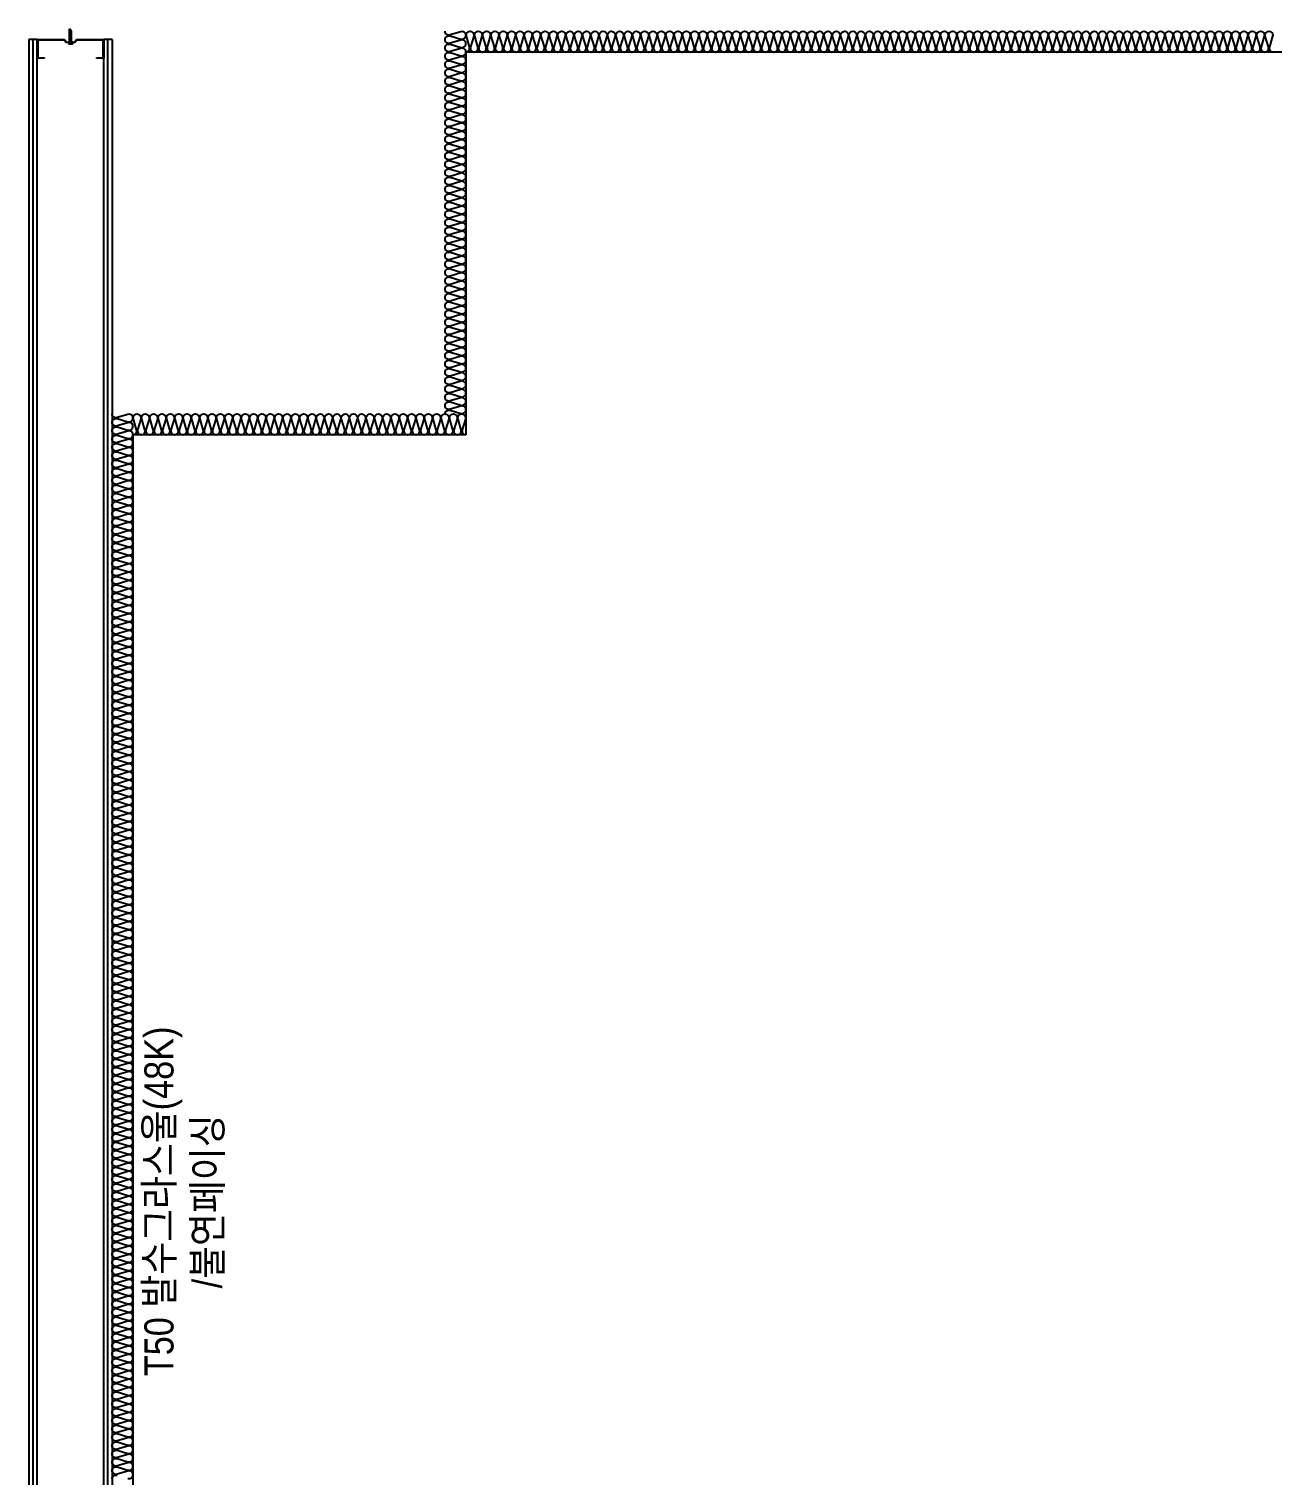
# Model space of a CAD drawing. Header units: millimetres. Extents: x 19868 to 801382, y -4805 to 85279.
# Drawn here: x 332288 to 335276, y 63428 to 66905 of the extents above; entities that cross this region are included whole.
import ezdxf
from ezdxf.enums import TextEntityAlignment as Align

# ---------------------------------------------------------------- set-up
doc = ezdxf.new("R2010")
doc.units = ezdxf.units.MM
doc.header["$LTSCALE"] = 250
for name, color, linetype in [('8입면선', 8, 'Continuous'), ('A-WALL-D', 7, 'Continuous'), ('GAGAM-DT', 7, 'Continuous'), ('ISL', 251, 'Continuous'), ('입면', 7, 'Continuous')]:
    doc.layers.add(name, color=color, linetype=linetype)
doc.layers.add('NOPLOT-단열', color=225, linetype='Continuous', plot=False)
doc.styles.add('Gdim', font='')
doc.styles.get('Gdim').set_extended_font_data('Dotum')

# ---------------------------------------------------------------- blocks, each defined once
blk = doc.blocks.new('*U183')
at = {"layer": '8입면선', "color": 8}
for p, q in [((3316397.6, 472011.4), (3316397.6, 478611.4)), ((3316577.6, 472011.4), (3316577.6, 478611.4))]:
    blk.add_line(p, q, dxfattribs=at)
at = {"layer": 'A-WALL-D'}
for p, q in [((3316387.6, 478611.4), (3316387.6, 472011.4)), ((3316407.6, 478611.4), (3316387.6, 478611.4)), ((3316407.6, 472021.4), (3316407.6, 478611.4)), ((3316567.6, 472021.4), (3316567.6, 478611.4)), ((3316587.6, 478611.4), (3316567.6, 478611.4)), ((3316587.6, 478611.4), (3316587.6, 472011.4))]:
    blk.add_line(p, q, dxfattribs=at)
at = {"layer": 'GAGAM-DT', "color": 8}
for p, q in [((3316485.3, 478605.6), (3316485.3, 478637)), ((3316490.3, 478631.5), (3316485.3, 478637)), ((3316490.3, 478605.6), (3316490.3, 478631.5)), ((3316492.7, 478605.6), (3316482.8, 478605.6)), ((3316482.8, 478605.6), (3316482.8, 478602.1)), ((3316491.2, 478600.6), (3316484.3, 478600.6)), ((3316485.3, 478605.6), (3316485.3, 478600.6)), ((3316490.3, 478605.6), (3316490.3, 478600.6)), ((3316492.7, 478605.6), (3316492.7, 478602.1))]:
    blk.add_line(p, q, dxfattribs=at)
for centre, start, end in [((3316484.3, 478602.1), 180, 270), ((3316491.2, 478602.1), 270, 0)]:
    blk.add_arc(centre, 1.51, start, end, dxfattribs=at)
at = {"layer": '입면', "color": 6}
for p, q in [((3316407.6, 478566.4), (3316407.6, 478611.4)), ((3316407.6, 478611.4), (3316472.9, 478611.4)), ((3316472.4, 478610.2), (3316408.8, 478610.2)), ((3316408.8, 478610.2), (3316408.8, 478567.6)), ((3316477.4, 478604.4), (3316472.4, 478610.2)), ((3316472.9, 478611.4), (3316477.9, 478605.6)), ((3316497.3, 478605.6), (3316502.3, 478611.4)), ((3316502.8, 478610.2), (3316497.8, 478604.4)), ((3316502.3, 478611.4), (3316567.6, 478611.4)), ((3316566.4, 478610.2), (3316502.8, 478610.2)), ((3316566.4, 478567.6), (3316566.4, 478610.2)), ((3316567.6, 478611.4), (3316567.6, 478566.4)), ((3316497.8, 478604.4), (3316477.4, 478604.4)), ((3316477.9, 478605.6), (3316497.3, 478605.6)), ((3316425.4, 478566.4), (3316407.6, 478566.4)), ((3316408.8, 478567.6), (3316425.4, 478567.6)), ((3316425.4, 478567.6), (3316425.4, 478566.4)), ((3316549.8, 478566.4), (3316549.8, 478567.6)), ((3316549.8, 478567.6), (3316566.4, 478567.6)), ((3316567.6, 478566.4), (3316549.8, 478566.4))]:
    blk.add_line(p, q, dxfattribs=at)

msp = doc.modelspace()

# ---------------------------------------------------------------- linework, layer by layer
at = {"layer": 'ISL'}
for points in [[(333288.2, 65978.9, -0.509267), (333300.3, 65987.8), (333326.1, 65980.1, 1.372593), (333326.1, 65997.8), (333300.3, 65990.1, -0.509267), (333288.2, 65998.9, -0.509267), (333300.3, 66007.8), (333326.1, 66000.1, 1.372593), (333326.1, 66017.8), (333300.3, 66010.1, -0.509267), (333288.2, 66018.9, -0.509267), (333300.3, 66027.8), (333326.1, 66020.1, 1.372593), (333326.1, 66037.8), (333300.3, 66030.1, -0.509267), (333288.2, 66038.9, -0.509267), (333300.3, 66047.8), (333326.1, 66040.1, 1.372593), (333326.1, 66057.8), (333300.3, 66050.1, -0.509267), (333288.2, 66058.9, -0.509267), (333300.3, 66067.8), (333326.1, 66060.1, 1.372593), (333326.1, 66077.8), (333300.3, 66070.1, -0.509267), (333288.2, 66078.9, -0.509267), (333300.3, 66087.8), (333326.1, 66080.1, 1.372593), (333326.1, 66097.8), (333300.3, 66090.1, -0.509267), (333288.2, 66098.9, -0.509267), (333300.3, 66107.8), (333326.1, 66100.1, 1.372593), (333326.1, 66117.8), (333300.3, 66110.1, -0.509267), (333288.2, 66118.9, -0.509267), (333300.3, 66127.8), (333326.1, 66120.1, 1.372593), (333326.1, 66137.8), (333300.3, 66130.1, -0.509267), (333288.2, 66138.9, -0.509267), (333300.3, 66147.8), (333326.1, 66140.1, 1.372593), (333326.1, 66157.8), (333300.3, 66150.1, -0.509267), (333288.2, 66158.9, -0.509267), (333300.3, 66167.8), (333326.1, 66160.1, 1.372593), (333326.1, 66177.8), (333300.3, 66170.1, -0.509267), (333288.2, 66178.9, -0.509267), (333300.3, 66187.8), (333326.1, 66180.1, 1.372593), (333326.1, 66197.8), (333300.3, 66190.1, -0.509267), (333288.2, 66198.9, -0.509267), (333300.3, 66207.8), (333326.1, 66200.1, 1.372593), (333326.1, 66217.8), (333300.3, 66210.1, -0.509267), (333288.2, 66218.9, -0.509267), (333300.3, 66227.8), (333326.1, 66220.1, 1.372593), (333326.1, 66237.8), (333300.3, 66230.1, -0.509267), (333288.2, 66238.9, -0.509267), (333300.3, 66247.8), (333326.1, 66240.1, 1.372593), (333326.1, 66257.8), (333300.3, 66250.1, -0.509267), (333288.2, 66258.9, -0.509267), (333300.3, 66267.8), (333326.1, 66260.1, 1.372593), (333326.1, 66277.8), (333300.3, 66270.1, -0.509267), (333288.2, 66278.9, -0.509267), (333300.3, 66287.8), (333326.1, 66280.1, 1.372593), (333326.1, 66297.8), (333300.3, 66290.1, -0.509267), (333288.2, 66298.9, -0.509267), (333300.3, 66307.8), (333326.1, 66300.1, 1.372593), (333326.1, 66317.8), (333300.3, 66310.1, -0.509267), (333288.2, 66318.9, -0.509267), (333300.3, 66327.8), (333326.1, 66320.1, 1.372593), (333326.1, 66337.8), (333300.3, 66330.1, -0.509267), (333288.2, 66338.9, -0.509267), (333300.3, 66347.8), (333326.1, 66340.1, 1.372593), (333326.1, 66357.8), (333300.3, 66350.1, -0.509267), (333288.2, 66358.9, -0.509267), (333300.3, 66367.8), (333326.1, 66360.1, 1.372593), (333326.1, 66377.8), (333300.3, 66370.1, -0.509267), (333288.2, 66378.9, -0.509267), (333300.3, 66387.8), (333326.1, 66380.1, 1.372593), (333326.1, 66397.8), (333300.3, 66390.1, -0.509267), (333288.2, 66398.9, -0.509267), (333300.3, 66407.8), (333326.1, 66400.1, 1.372593), (333326.1, 66417.8), (333300.3, 66410.1, -0.509267), (333288.2, 66418.9, -0.509267), (333300.3, 66427.8), (333326.1, 66420.1, 1.372593), (333326.1, 66437.8), (333300.3, 66430.1, -0.509267), (333288.2, 66438.9, -0.509267), (333300.3, 66447.8), (333326.1, 66440.1, 1.372593), (333326.1, 66457.8), (333300.3, 66450.1, -0.509267), (333288.2, 66458.9, -0.509267), (333300.3, 66467.8), (333326.1, 66460.1, 1.372593), (333326.1, 66477.8), (333300.3, 66470.1, -0.509267), (333288.2, 66478.9, -0.509267), (333300.3, 66487.8), (333326.1, 66480.1, 1.372593), (333326.1, 66497.8), (333300.3, 66490.1, -0.509267), (333288.2, 66498.9, -0.509267), (333300.3, 66507.8), (333326.1, 66500.1, 1.372593), (333326.1, 66517.8), (333300.3, 66510.1, -0.509267), (333288.2, 66518.9, -0.509267), (333300.3, 66527.8), (333326.1, 66520.1, 1.372593), (333326.1, 66537.8), (333300.3, 66530.1, -0.509267), (333288.2, 66538.9, -0.509267), (333300.3, 66547.8), (333326.1, 66540.1, 1.372593), (333326.1, 66557.8), (333300.3, 66550.1, -0.509267), (333288.2, 66558.9, -0.509267), (333300.3, 66567.8), (333326.1, 66560.1, 1.372593), (333326.1, 66577.8), (333300.3, 66570.1, -0.509267), (333288.2, 66578.9, -0.509267), (333300.3, 66587.8), (333326.1, 66580.1, 1.372593), (333326.1, 66597.8), (333300.3, 66590.1, -0.509267), (333288.2, 66598.9, -0.509267), (333300.3, 66607.8), (333326.1, 66600.1, 1.372593), (333326.1, 66617.8), (333300.3, 66610.1, -0.509267), (333288.2, 66618.9, -0.509267), (333300.3, 66627.8), (333326.1, 66620.1, 1.372593), (333326.1, 66637.8), (333300.3, 66630.1, -0.509267), (333288.2, 66638.9, -0.509267), (333300.3, 66647.8), (333326.1, 66640.1, 1.372593), (333326.1, 66657.8), (333300.3, 66650.1, -0.509267), (333288.2, 66658.9, -0.509267), (333300.3, 66667.8), (333326.1, 66660.1, 1.372593), (333326.1, 66677.8), (333300.3, 66670.1, -0.509267), (333288.2, 66678.9, -0.509267), (333300.3, 66687.8), (333326.1, 66680.1, 1.372593), (333326.1, 66697.8), (333300.3, 66690.1, -0.509267), (333288.2, 66698.9, -0.509267), (333300.3, 66707.8), (333326.1, 66700.1, 1.372593), (333326.1, 66717.8), (333300.3, 66710.1, -0.509267), (333288.2, 66718.9, -0.509267), (333300.3, 66727.8), (333326.1, 66720.1, 1.372593), (333326.1, 66737.8), (333300.3, 66730.1, -0.509267), (333288.2, 66738.9, -0.509267), (333300.3, 66747.8), (333326.1, 66740.1, 1.372593), (333326.1, 66757.8), (333300.3, 66750.1, -0.509267), (333288.2, 66758.9, -0.509267), (333300.3, 66767.8), (333326.1, 66760.1, 1.372593), (333326.1, 66777.8), (333300.3, 66770.1, -0.509267), (333288.2, 66778.9, -0.509267), (333300.3, 66787.8), (333326.1, 66780.1, 1.372593), (333326.1, 66797.8), (333300.3, 66790.1, -0.509267), (333288.2, 66798.9, -0.509267), (333300.3, 66807.8), (333326.1, 66800.1, 1.372593), (333326.1, 66817.8), (333300.3, 66810.1, -0.509267), (333288.2, 66818.9, -0.509267), (333300.3, 66827.8), (333326.1, 66820.1, 1.372593), (333326.1, 66837.8), (333300.3, 66830.1, -0.509267), (333288.2, 66838.9, -0.509267), (333300.3, 66847.8), (333326.1, 66840.1, 1.372593), (333326.1, 66857.8), (333300.3, 66850.1, -0.509267), (333288.2, 66858.9, -0.509267), (333300.3, 66867.8), (333326.1, 66860.1, 1.372593), (333326.1, 66877.8), (333300.3, 66870.1, -0.509267), (333288.2, 66878.9, -0.509267), (333300.3, 66887.8), (333326.1, 66880.1, 1.372593), (333326.1, 66897.8), (333300.3, 66890.1, -0.509267), (333288.2, 66898.9)], [(333338.2, 66848.9, 0.509267), (333347, 66861.1), (333339.4, 66886.8, -1.372593), (333357, 66886.8), (333349.4, 66861.1, 0.509267), (333358.2, 66848.9, 0.509267), (333367, 66861.1), (333359.4, 66886.8, -1.372593), (333377, 66886.8), (333369.4, 66861.1, 0.509267), (333378.2, 66848.9, 0.509267), (333387, 66861.1), (333379.4, 66886.8, -1.372593), (333397, 66886.8), (333389.4, 66861.1, 0.509267), (333398.2, 66848.9, 0.509267), (333407, 66861.1), (333399.4, 66886.8, -1.372593), (333417, 66886.8), (333409.4, 66861.1, 0.509267), (333418.2, 66848.9, 0.509267), (333427, 66861.1), (333419.4, 66886.8, -1.372593), (333437, 66886.8), (333429.4, 66861.1, 0.509267), (333438.2, 66848.9, 0.509267), (333447, 66861.1), (333439.4, 66886.8, -1.372593), (333457, 66886.8), (333449.4, 66861.1, 0.509267), (333458.2, 66848.9, 0.509267), (333467, 66861.1), (333459.4, 66886.8, -1.372593), (333477, 66886.8), (333469.4, 66861.1, 0.509267), (333478.2, 66848.9, 0.509267), (333487, 66861.1), (333479.4, 66886.8, -1.372593), (333497, 66886.8), (333489.4, 66861.1, 0.509267), (333498.2, 66848.9, 0.509267), (333507, 66861.1), (333499.4, 66886.8, -1.372593), (333517, 66886.8), (333509.4, 66861.1, 0.509267), (333518.2, 66848.9, 0.509267), (333527, 66861.1), (333519.4, 66886.8, -1.372593), (333537, 66886.8), (333529.4, 66861.1, 0.509267), (333538.2, 66848.9, 0.509267), (333547, 66861.1), (333539.4, 66886.8, -1.372593), (333557, 66886.8), (333549.4, 66861.1, 0.509267), (333558.2, 66848.9, 0.509267), (333567, 66861.1), (333559.4, 66886.8, -1.372593), (333577, 66886.8), (333569.4, 66861.1, 0.509267), (333578.2, 66848.9, 0.509267), (333587, 66861.1), (333579.4, 66886.8, -1.372593), (333597, 66886.8), (333589.4, 66861.1, 0.509267), (333598.2, 66848.9, 0.509267), (333607, 66861.1), (333599.4, 66886.8, -1.372593), (333617, 66886.8), (333609.4, 66861.1, 0.509267), (333618.2, 66848.9, 0.509267), (333627, 66861.1), (333619.4, 66886.8, -1.372593), (333637, 66886.8), (333629.4, 66861.1, 0.509267), (333638.2, 66848.9, 0.509267), (333647, 66861.1), (333639.4, 66886.8, -1.372593), (333657, 66886.8), (333649.4, 66861.1, 0.509267), (333658.2, 66848.9, 0.509267), (333667, 66861.1), (333659.4, 66886.8, -1.372593), (333677, 66886.8), (333669.4, 66861.1, 0.509267), (333678.2, 66848.9, 0.509267), (333687, 66861.1), (333679.4, 66886.8, -1.372593), (333697, 66886.8), (333689.4, 66861.1, 0.509267), (333698.2, 66848.9, 0.509267), (333707, 66861.1), (333699.4, 66886.8, -1.372593), (333717, 66886.8), (333709.4, 66861.1, 0.509267), (333718.2, 66848.9, 0.509267), (333727, 66861.1), (333719.4, 66886.8, -1.372593), (333737, 66886.8), (333729.4, 66861.1, 0.509267), (333738.2, 66848.9, 0.509267), (333747, 66861.1), (333739.4, 66886.8, -1.372593), (333757, 66886.8), (333749.4, 66861.1, 0.509267), (333758.2, 66848.9, 0.509267), (333767, 66861.1), (333759.4, 66886.8, -1.372593), (333777, 66886.8), (333769.4, 66861.1, 0.509267), (333778.2, 66848.9, 0.509267), (333787, 66861.1), (333779.4, 66886.8, -1.372593), (333797, 66886.8), (333789.4, 66861.1, 0.509267), (333798.2, 66848.9, 0.509267), (333807, 66861.1), (333799.4, 66886.8, -1.372593), (333817, 66886.8), (333809.4, 66861.1, 0.509267), (333818.2, 66848.9, 0.509267), (333827, 66861.1), (333819.4, 66886.8, -1.372593), (333837, 66886.8), (333829.4, 66861.1, 0.509267), (333838.2, 66848.9, 0.509267), (333847, 66861.1), (333839.4, 66886.8, -1.372593), (333857, 66886.8), (333849.4, 66861.1, 0.509267), (333858.2, 66848.9, 0.509267), (333867, 66861.1), (333859.4, 66886.8, -1.372593), (333877, 66886.8), (333869.4, 66861.1, 0.509267), (333878.2, 66848.9, 0.509267), (333887, 66861.1), (333879.4, 66886.8, -1.372593), (333897, 66886.8), (333889.4, 66861.1, 0.509267), (333898.2, 66848.9, 0.509267), (333907, 66861.1), (333899.4, 66886.8, -1.372593), (333917, 66886.8), (333909.4, 66861.1, 0.509267), (333918.2, 66848.9, 0.509267), (333927, 66861.1), (333919.4, 66886.8, -1.372593), (333937, 66886.8), (333929.4, 66861.1, 0.509267), (333938.2, 66848.9, 0.509267), (333947, 66861.1), (333939.4, 66886.8, -1.372593), (333957, 66886.8), (333949.4, 66861.1, 0.509267), (333958.2, 66848.9, 0.509267), (333967, 66861.1), (333959.4, 66886.8, -1.372593), (333977, 66886.8), (333969.4, 66861.1, 0.509267), (333978.2, 66848.9, 0.509267), (333987, 66861.1), (333979.4, 66886.8, -1.372593), (333997, 66886.8), (333989.4, 66861.1, 0.509267), (333998.2, 66848.9, 0.509267), (334007, 66861.1), (333999.4, 66886.8, -1.372593), (334017, 66886.8), (334009.4, 66861.1, 0.509267), (334018.2, 66848.9, 0.509267), (334027, 66861.1), (334019.4, 66886.8, -1.372593), (334037, 66886.8), (334029.4, 66861.1, 0.509267), (334038.2, 66848.9, 0.509267), (334047, 66861.1), (334039.4, 66886.8, -1.372593), (334057, 66886.8), (334049.4, 66861.1, 0.509267), (334058.2, 66848.9, 0.509267), (334067, 66861.1), (334059.4, 66886.8, -1.372593), (334077, 66886.8), (334069.4, 66861.1, 0.509267), (334078.2, 66848.9, 0.509267), (334087, 66861.1), (334079.4, 66886.8, -1.372593), (334097, 66886.8), (334089.4, 66861.1, 0.509267), (334098.2, 66848.9, 0.509267), (334107, 66861.1), (334099.4, 66886.8, -1.372593), (334117, 66886.8), (334109.4, 66861.1, 0.509267), (334118.2, 66848.9, 0.509267), (334127, 66861.1), (334119.4, 66886.8, -1.372593), (334137, 66886.8), (334129.4, 66861.1, 0.509267), (334138.2, 66848.9, 0.509267), (334147, 66861.1), (334139.4, 66886.8, -1.372593), (334157, 66886.8), (334149.4, 66861.1, 0.509267), (334158.2, 66848.9, 0.509267), (334167, 66861.1), (334159.4, 66886.8, -1.372593), (334177, 66886.8), (334169.4, 66861.1, 0.509267), (334178.2, 66848.9, 0.509267), (334187, 66861.1), (334179.4, 66886.8, -1.372593), (334197, 66886.8), (334189.4, 66861.1, 0.509267), (334198.2, 66848.9, 0.509267), (334207, 66861.1), (334199.4, 66886.8, -1.372593), (334217, 66886.8), (334209.4, 66861.1, 0.509267), (334218.2, 66848.9, 0.509267), (334227, 66861.1), (334219.4, 66886.8, -1.372593), (334237, 66886.8), (334229.4, 66861.1, 0.509267), (334238.2, 66848.9, 0.509267), (334247, 66861.1), (334239.4, 66886.8, -1.372593), (334257, 66886.8), (334249.4, 66861.1, 0.509267), (334258.2, 66848.9, 0.509267), (334267, 66861.1), (334259.4, 66886.8, -1.372593), (334277, 66886.8), (334269.4, 66861.1, 0.509267), (334278.2, 66848.9, 0.509267), (334287, 66861.1), (334279.4, 66886.8, -1.372593), (334297, 66886.8), (334289.4, 66861.1, 0.509267), (334298.2, 66848.9, 0.509267), (334307, 66861.1), (334299.4, 66886.8, -1.372593), (334317, 66886.8), (334309.4, 66861.1, 0.509267), (334318.2, 66848.9, 0.509267), (334327, 66861.1), (334319.4, 66886.8, -1.372593), (334337, 66886.8), (334329.4, 66861.1, 0.509267), (334338.2, 66848.9, 0.509267), (334347, 66861.1), (334339.4, 66886.8, -1.372593), (334357, 66886.8), (334349.4, 66861.1, 0.509267), (334358.2, 66848.9, 0.509267), (334367, 66861.1), (334359.4, 66886.8, -1.372593), (334377, 66886.8), (334369.4, 66861.1, 0.509267), (334378.2, 66848.9, 0.509267), (334387, 66861.1), (334379.4, 66886.8, -1.372593), (334397, 66886.8), (334389.4, 66861.1, 0.509267), (334398.2, 66848.9, 0.509267), (334407, 66861.1), (334399.4, 66886.8, -1.372593), (334417, 66886.8), (334409.4, 66861.1, 0.509267), (334418.2, 66848.9, 0.509267), (334427, 66861.1), (334419.4, 66886.8, -1.372593), (334437, 66886.8), (334429.4, 66861.1, 0.509267), (334438.2, 66848.9, 0.509267), (334447, 66861.1), (334439.4, 66886.8, -1.372593), (334457, 66886.8), (334449.4, 66861.1, 0.509267), (334458.2, 66848.9, 0.509267), (334467, 66861.1), (334459.4, 66886.8, -1.372593), (334477, 66886.8), (334469.4, 66861.1, 0.509267), (334478.2, 66848.9, 0.509267), (334487, 66861.1), (334479.4, 66886.8, -1.372593), (334497, 66886.8), (334489.4, 66861.1, 0.509267), (334498.2, 66848.9, 0.509267), (334507, 66861.1), (334499.4, 66886.8, -1.372593), (334517, 66886.8), (334509.4, 66861.1, 0.509267), (334518.2, 66848.9, 0.509267), (334527, 66861.1), (334519.4, 66886.8, -1.372593), (334537, 66886.8), (334529.4, 66861.1, 0.509267), (334538.2, 66848.9, 0.509267), (334547, 66861.1), (334539.4, 66886.8, -1.372593), (334557, 66886.8), (334549.4, 66861.1, 0.509267), (334558.2, 66848.9, 0.509267), (334567, 66861.1), (334559.4, 66886.8, -1.372593), (334577, 66886.8), (334569.4, 66861.1, 0.509267), (334578.2, 66848.9, 0.509267), (334587, 66861.1), (334579.4, 66886.8, -1.372593), (334597, 66886.8), (334589.4, 66861.1, 0.509267), (334598.2, 66848.9, 0.509267), (334607, 66861.1), (334599.4, 66886.8, -1.372593), (334617, 66886.8), (334609.4, 66861.1, 0.509267), (334618.2, 66848.9, 0.509267), (334627, 66861.1), (334619.4, 66886.8, -1.372593), (334637, 66886.8), (334629.4, 66861.1, 0.509267), (334638.2, 66848.9, 0.509267), (334647, 66861.1), (334639.4, 66886.8, -1.372593), (334657, 66886.8), (334649.4, 66861.1, 0.509267), (334658.2, 66848.9, 0.509267), (334667, 66861.1), (334659.4, 66886.8, -1.372593), (334677, 66886.8), (334669.4, 66861.1, 0.509267), (334678.2, 66848.9, 0.509267), (334687, 66861.1), (334679.4, 66886.8, -1.372593), (334697, 66886.8), (334689.4, 66861.1, 0.509267), (334698.2, 66848.9, 0.509267), (334707, 66861.1), (334699.4, 66886.8, -1.372593), (334717, 66886.8), (334709.4, 66861.1, 0.509267), (334718.2, 66848.9, 0.509267), (334727, 66861.1), (334719.4, 66886.8, -1.372593), (334737, 66886.8), (334729.4, 66861.1, 0.509267), (334738.2, 66848.9, 0.509267), (334747, 66861.1), (334739.4, 66886.8, -1.372593), (334757, 66886.8), (334749.4, 66861.1, 0.509267), (334758.2, 66848.9, 0.509267), (334767, 66861.1), (334759.4, 66886.8, -1.372593), (334777, 66886.8), (334769.4, 66861.1, 0.509267), (334778.2, 66848.9, 0.509267), (334787, 66861.1), (334779.4, 66886.8, -1.372593), (334797, 66886.8), (334789.4, 66861.1, 0.509267), (334798.2, 66848.9, 0.509267), (334807, 66861.1), (334799.4, 66886.8, -1.372593), (334817, 66886.8), (334809.4, 66861.1, 0.509267), (334818.2, 66848.9, 0.509267), (334827, 66861.1), (334819.4, 66886.8, -1.372593), (334837, 66886.8), (334829.4, 66861.1, 0.509267), (334838.2, 66848.9, 0.509267), (334847, 66861.1), (334839.4, 66886.8, -1.372593), (334857, 66886.8), (334849.4, 66861.1, 0.509267), (334858.2, 66848.9, 0.509267), (334867, 66861.1), (334859.4, 66886.8, -1.372593), (334877, 66886.8), (334869.4, 66861.1, 0.509267), (334878.2, 66848.9, 0.509267), (334887, 66861.1), (334879.4, 66886.8, -1.372593), (334897, 66886.8), (334889.4, 66861.1, 0.509267), (334898.2, 66848.9, 0.509267), (334907, 66861.1), (334899.4, 66886.8, -1.372593), (334917, 66886.8), (334909.4, 66861.1, 0.509267), (334918.2, 66848.9, 0.509267), (334927, 66861.1), (334919.4, 66886.8, -1.372593), (334937, 66886.8), (334929.4, 66861.1, 0.509267), (334938.2, 66848.9, 0.509267), (334947, 66861.1), (334939.4, 66886.8, -1.372593), (334957, 66886.8), (334949.4, 66861.1, 0.509267), (334958.2, 66848.9, 0.509267), (334967, 66861.1), (334959.4, 66886.8, -1.372593), (334977, 66886.8), (334969.4, 66861.1, 0.509267), (334978.2, 66848.9, 0.509267), (334987, 66861.1), (334979.4, 66886.8, -1.372593), (334997, 66886.8), (334989.4, 66861.1, 0.509267), (334998.2, 66848.9, 0.509267), (335007, 66861.1), (334999.4, 66886.8, -1.372593), (335017, 66886.8), (335009.4, 66861.1, 0.509267), (335018.2, 66848.9, 0.509267), (335027, 66861.1), (335019.4, 66886.8, -1.372593), (335037, 66886.8), (335029.4, 66861.1, 0.509267), (335038.2, 66848.9, 0.509267), (335047, 66861.1), (335039.4, 66886.8, -1.372593), (335057, 66886.8), (335049.4, 66861.1, 0.509267), (335058.2, 66848.9, 0.509267), (335067, 66861.1), (335059.4, 66886.8, -1.372593), (335077, 66886.8), (335069.4, 66861.1, 0.509267), (335078.2, 66848.9, 0.509267), (335087, 66861.1), (335079.4, 66886.8, -1.372593), (335097, 66886.8), (335089.4, 66861.1, 0.509267), (335098.2, 66848.9, 0.509267), (335107, 66861.1), (335099.4, 66886.8, -1.372593), (335117, 66886.8), (335109.4, 66861.1, 0.509267), (335118.2, 66848.9, 0.509267), (335127, 66861.1), (335119.4, 66886.8, -1.372593), (335137, 66886.8), (335129.4, 66861.1, 0.509267), (335138.2, 66848.9, 0.509267), (335147, 66861.1), (335139.4, 66886.8, -1.372593), (335157, 66886.8), (335149.4, 66861.1, 0.509267), (335158.2, 66848.9, 0.509267), (335167, 66861.1), (335159.4, 66886.8, -1.372593), (335177, 66886.8), (335169.4, 66861.1, 0.509267), (335178.2, 66848.9, 0.509267), (335187, 66861.1), (335179.4, 66886.8, -1.372593), (335197, 66886.8), (335189.4, 66861.1, 0.509267), (335198.2, 66848.9, 0.509267), (335207, 66861.1), (335199.4, 66886.8, -1.372593), (335217, 66886.8), (335209.4, 66861.1, 0.509267), (335218.2, 66848.9, 0.509267), (335227, 66861.1), (335219.4, 66886.8, -1.372593), (335237, 66886.8), (335229.4, 66861.1, 0.509267), (335238.2, 66848.9, 0.509267), (335247, 66861.1), (335239.4, 66886.8, -1.372593), (335257, 66886.8), (335249.4, 66861.1, 0.509267), (335258.2, 66848.9, 0.509267), (335267, 66861.1), (335259.4, 66886.8, -1.372593), (335277, 66886.8), (335269.4, 66861.1, 0.509267), (335278.2, 66848.9, 0.509267)], [(332526.1, 63420.1, 1.372593), (332526.1, 63437.8), (332500.3, 63430.1, -0.509267), (332488.2, 63438.9, -0.509267), (332500.3, 63447.8), (332526.1, 63440.1, 1.372593), (332526.1, 63457.8), (332500.3, 63450.1, -0.509267), (332488.2, 63458.9, -0.509267), (332500.3, 63467.8), (332526.1, 63460.1, 1.372593), (332526.1, 63477.8), (332500.3, 63470.1, -0.509267), (332488.2, 63478.9, -0.509267), (332500.3, 63487.8), (332526.1, 63480.1, 1.372593), (332526.1, 63497.8), (332500.3, 63490.1, -0.509267), (332488.2, 63498.9, -0.509267), (332500.3, 63507.8), (332526.1, 63500.1, 1.372593), (332526.1, 63517.8), (332500.3, 63510.1, -0.509267), (332488.2, 63518.9, -0.509267), (332500.3, 63527.8), (332526.1, 63520.1, 1.372593), (332526.1, 63537.8), (332500.3, 63530.1, -0.509267), (332488.2, 63538.9, -0.509267), (332500.3, 63547.8), (332526.1, 63540.1, 1.372593), (332526.1, 63557.8), (332500.3, 63550.1, -0.509267), (332488.2, 63558.9, -0.509267), (332500.3, 63567.8), (332526.1, 63560.1, 1.372593), (332526.1, 63577.8), (332500.3, 63570.1, -0.509267), (332488.2, 63578.9, -0.509267), (332500.3, 63587.8), (332526.1, 63580.1, 1.372593), (332526.1, 63597.8), (332500.3, 63590.1, -0.509267), (332488.2, 63598.9, -0.509267), (332500.3, 63607.8), (332526.1, 63600.1, 1.372593), (332526.1, 63617.8), (332500.3, 63610.1, -0.509267), (332488.2, 63618.9, -0.509267), (332500.3, 63627.8), (332526.1, 63620.1, 1.372593), (332526.1, 63637.8), (332500.3, 63630.1, -0.509267), (332488.2, 63638.9, -0.509267), (332500.3, 63647.8), (332526.1, 63640.1, 1.372593), (332526.1, 63657.8), (332500.3, 63650.1, -0.509267), (332488.2, 63658.9, -0.509267), (332500.3, 63667.8), (332526.1, 63660.1, 1.372593), (332526.1, 63677.8), (332500.3, 63670.1, -0.509267), (332488.2, 63678.9, -0.509267), (332500.3, 63687.8), (332526.1, 63680.1, 1.372593), (332526.1, 63697.8), (332500.3, 63690.1, -0.509267), (332488.2, 63698.9, -0.509267), (332500.3, 63707.8), (332526.1, 63700.1, 1.372593), (332526.1, 63717.8), (332500.3, 63710.1, -0.509267), (332488.2, 63718.9, -0.509267), (332500.3, 63727.8), (332526.1, 63720.1, 1.372593), (332526.1, 63737.8), (332500.3, 63730.1, -0.509267), (332488.2, 63738.9, -0.509267), (332500.3, 63747.8), (332526.1, 63740.1, 1.372593), (332526.1, 63757.8), (332500.3, 63750.1, -0.509267), (332488.2, 63758.9, -0.509267), (332500.3, 63767.8), (332526.1, 63760.1, 1.372593), (332526.1, 63777.8), (332500.3, 63770.1, -0.509267), (332488.2, 63778.9, -0.509267), (332500.3, 63787.8), (332526.1, 63780.1, 1.372593), (332526.1, 63797.8), (332500.3, 63790.1, -0.509267), (332488.2, 63798.9, -0.509267), (332500.3, 63807.8), (332526.1, 63800.1, 1.372593), (332526.1, 63817.8), (332500.3, 63810.1, -0.509267), (332488.2, 63818.9, -0.509267), (332500.3, 63827.8), (332526.1, 63820.1, 1.372593), (332526.1, 63837.8), (332500.3, 63830.1, -0.509267), (332488.2, 63838.9, -0.509267), (332500.3, 63847.8), (332526.1, 63840.1, 1.372593), (332526.1, 63857.8), (332500.3, 63850.1, -0.509267), (332488.2, 63858.9, -0.509267), (332500.3, 63867.8), (332526.1, 63860.1, 1.372593), (332526.1, 63877.8), (332500.3, 63870.1, -0.509267), (332488.2, 63878.9, -0.509267), (332500.3, 63887.8), (332526.1, 63880.1, 1.372593), (332526.1, 63897.8), (332500.3, 63890.1, -0.509267), (332488.2, 63898.9, -0.509267), (332500.3, 63907.8), (332526.1, 63900.1, 1.372593), (332526.1, 63917.8), (332500.3, 63910.1, -0.509267), (332488.2, 63918.9, -0.509267), (332500.3, 63927.8), (332526.1, 63920.1, 1.372593), (332526.1, 63937.8), (332500.3, 63930.1, -0.509267), (332488.2, 63938.9, -0.509267), (332500.3, 63947.8), (332526.1, 63940.1, 1.372593), (332526.1, 63957.8), (332500.3, 63950.1, -0.509267), (332488.2, 63958.9, -0.509267), (332500.3, 63967.8), (332526.1, 63960.1, 1.372593), (332526.1, 63977.8), (332500.3, 63970.1, -0.509267), (332488.2, 63978.9, -0.509267), (332500.3, 63987.8), (332526.1, 63980.1, 1.372593), (332526.1, 63997.8), (332500.3, 63990.1, -0.509267), (332488.2, 63998.9, -0.509267), (332500.3, 64007.8), (332526.1, 64000.1, 1.372593), (332526.1, 64017.8), (332500.3, 64010.1, -0.509267), (332488.2, 64018.9, -0.509267), (332500.3, 64027.8), (332526.1, 64020.1, 1.372593), (332526.1, 64037.8), (332500.3, 64030.1, -0.509267), (332488.2, 64038.9, -0.509267), (332500.3, 64047.8), (332526.1, 64040.1, 1.372593), (332526.1, 64057.8), (332500.3, 64050.1, -0.509267), (332488.2, 64058.9, -0.509267), (332500.3, 64067.8), (332526.1, 64060.1, 1.372593), (332526.1, 64077.8), (332500.3, 64070.1, -0.509267), (332488.2, 64078.9, -0.509267), (332500.3, 64087.8), (332526.1, 64080.1, 1.372593), (332526.1, 64097.8), (332500.3, 64090.1, -0.509267), (332488.2, 64098.9, -0.509267), (332500.3, 64107.8), (332526.1, 64100.1, 1.372593), (332526.1, 64117.8), (332500.3, 64110.1, -0.509267), (332488.2, 64118.9, -0.509267), (332500.3, 64127.8), (332526.1, 64120.1, 1.372593), (332526.1, 64137.8), (332500.3, 64130.1, -0.509267), (332488.2, 64138.9, -0.509267), (332500.3, 64147.8), (332526.1, 64140.1, 1.372593), (332526.1, 64157.8), (332500.3, 64150.1, -0.509267), (332488.2, 64158.9, -0.509267), (332500.3, 64167.8), (332526.1, 64160.1, 1.372593), (332526.1, 64177.8), (332500.3, 64170.1, -0.509267), (332488.2, 64178.9, -0.509267), (332500.3, 64187.8), (332526.1, 64180.1, 1.372593), (332526.1, 64197.8), (332500.3, 64190.1, -0.509267), (332488.2, 64198.9, -0.509267), (332500.3, 64207.8), (332526.1, 64200.1, 1.372593), (332526.1, 64217.8), (332500.3, 64210.1, -0.509267), (332488.2, 64218.9, -0.509267), (332500.3, 64227.8), (332526.1, 64220.1, 1.372593), (332526.1, 64237.8), (332500.3, 64230.1, -0.509267), (332488.2, 64238.9, -0.509267), (332500.3, 64247.8), (332526.1, 64240.1, 1.372593), (332526.1, 64257.8), (332500.3, 64250.1, -0.509267), (332488.2, 64258.9, -0.509267), (332500.3, 64267.8), (332526.1, 64260.1, 1.372593), (332526.1, 64277.8), (332500.3, 64270.1, -0.509267), (332488.2, 64278.9, -0.509267), (332500.3, 64287.8), (332526.1, 64280.1, 1.372593), (332526.1, 64297.8), (332500.3, 64290.1, -0.509267), (332488.2, 64298.9, -0.509267), (332500.3, 64307.8), (332526.1, 64300.1, 1.372593), (332526.1, 64317.8), (332500.3, 64310.1, -0.509267), (332488.2, 64318.9, -0.509267), (332500.3, 64327.8), (332526.1, 64320.1, 1.372593), (332526.1, 64337.8), (332500.3, 64330.1, -0.509267), (332488.2, 64338.9, -0.509267), (332500.3, 64347.8), (332526.1, 64340.1, 1.372593), (332526.1, 64357.8), (332500.3, 64350.1, -0.509267), (332488.2, 64358.9, -0.509267), (332500.3, 64367.8), (332526.1, 64360.1, 1.372593), (332526.1, 64377.8), (332500.3, 64370.1, -0.509267), (332488.2, 64378.9, -0.509267), (332500.3, 64387.8), (332526.1, 64380.1, 1.372593), (332526.1, 64397.8), (332500.3, 64390.1, -0.509267), (332488.2, 64398.9, -0.509267), (332500.3, 64407.8), (332526.1, 64400.1, 1.372593), (332526.1, 64417.8), (332500.3, 64410.1, -0.509267), (332488.2, 64418.9, -0.509267), (332500.3, 64427.8), (332526.1, 64420.1, 1.372593), (332526.1, 64437.8), (332500.3, 64430.1, -0.509267), (332488.2, 64438.9, -0.509267), (332500.3, 64447.8), (332526.1, 64440.1, 1.372593), (332526.1, 64457.8), (332500.3, 64450.1, -0.509267), (332488.2, 64458.9, -0.509267), (332500.3, 64467.8), (332526.1, 64460.1, 1.372593), (332526.1, 64477.8), (332500.3, 64470.1, -0.509267), (332488.2, 64478.9, -0.509267), (332500.3, 64487.8), (332526.1, 64480.1, 1.372593), (332526.1, 64497.8), (332500.3, 64490.1, -0.509267), (332488.2, 64498.9, -0.509267), (332500.3, 64507.8), (332526.1, 64500.1, 1.372593), (332526.1, 64517.8), (332500.3, 64510.1, -0.509267), (332488.2, 64518.9, -0.509267), (332500.3, 64527.8), (332526.1, 64520.1, 1.372593), (332526.1, 64537.8), (332500.3, 64530.1, -0.509267), (332488.2, 64538.9, -0.509267), (332500.3, 64547.8), (332526.1, 64540.1, 1.372593), (332526.1, 64557.8), (332500.3, 64550.1, -0.509267), (332488.2, 64558.9, -0.509267), (332500.3, 64567.8), (332526.1, 64560.1, 1.372593), (332526.1, 64577.8), (332500.3, 64570.1, -0.509267), (332488.2, 64578.9, -0.509267), (332500.3, 64587.8), (332526.1, 64580.1, 1.372593), (332526.1, 64597.8), (332500.3, 64590.1, -0.509267), (332488.2, 64598.9, -0.509267), (332500.3, 64607.8), (332526.1, 64600.1, 1.372593), (332526.1, 64617.8), (332500.3, 64610.1, -0.509267), (332488.2, 64618.9, -0.509267), (332500.3, 64627.8), (332526.1, 64620.1, 1.372593), (332526.1, 64637.8), (332500.3, 64630.1, -0.509267), (332488.2, 64638.9, -0.509267), (332500.3, 64647.8), (332526.1, 64640.1, 1.372593), (332526.1, 64657.8), (332500.3, 64650.1, -0.509267), (332488.2, 64658.9, -0.509267), (332500.3, 64667.8), (332526.1, 64660.1, 1.372593), (332526.1, 64677.8), (332500.3, 64670.1, -0.509267), (332488.2, 64678.9, -0.509267), (332500.3, 64687.8), (332526.1, 64680.1, 1.372593), (332526.1, 64697.8), (332500.3, 64690.1, -0.509267), (332488.2, 64698.9, -0.509267), (332500.3, 64707.8), (332526.1, 64700.1, 1.372593), (332526.1, 64717.8), (332500.3, 64710.1, -0.509267), (332488.2, 64718.9, -0.509267), (332500.3, 64727.8), (332526.1, 64720.1, 1.372593), (332526.1, 64737.8), (332500.3, 64730.1, -0.509267), (332488.2, 64738.9, -0.509267), (332500.3, 64747.8), (332526.1, 64740.1, 1.372593), (332526.1, 64757.8), (332500.3, 64750.1, -0.509267), (332488.2, 64758.9, -0.509267), (332500.3, 64767.8), (332526.1, 64760.1, 1.372593), (332526.1, 64777.8), (332500.3, 64770.1, -0.509267), (332488.2, 64778.9, -0.509267), (332500.3, 64787.8), (332526.1, 64780.1, 1.372593), (332526.1, 64797.8), (332500.3, 64790.1, -0.509267), (332488.2, 64798.9, -0.509267), (332500.3, 64807.8), (332526.1, 64800.1, 1.372593), (332526.1, 64817.8), (332500.3, 64810.1, -0.509267), (332488.2, 64818.9, -0.509267), (332500.3, 64827.8), (332526.1, 64820.1, 1.372593), (332526.1, 64837.8), (332500.3, 64830.1, -0.509267), (332488.2, 64838.9, -0.509267), (332500.3, 64847.8), (332526.1, 64840.1, 1.372593), (332526.1, 64857.8), (332500.3, 64850.1, -0.509267), (332488.2, 64858.9, -0.509267), (332500.3, 64867.8), (332526.1, 64860.1, 1.372593), (332526.1, 64877.8), (332500.3, 64870.1, -0.509267), (332488.2, 64878.9, -0.509267), (332500.3, 64887.8), (332526.1, 64880.1, 1.372593), (332526.1, 64897.8), (332500.3, 64890.1, -0.509267), (332488.2, 64898.9, -0.509267), (332500.3, 64907.8), (332526.1, 64900.1, 1.372593), (332526.1, 64917.8), (332500.3, 64910.1, -0.509267), (332488.2, 64918.9, -0.509267), (332500.3, 64927.8), (332526.1, 64920.1, 1.372593), (332526.1, 64937.8), (332500.3, 64930.1, -0.509267), (332488.2, 64938.9, -0.509267), (332500.3, 64947.8), (332526.1, 64940.1, 1.372593), (332526.1, 64957.8), (332500.3, 64950.1, -0.509267), (332488.2, 64958.9, -0.509267), (332500.3, 64967.8), (332526.1, 64960.1, 1.372593), (332526.1, 64977.8), (332500.3, 64970.1, -0.509267), (332488.2, 64978.9, -0.509267), (332500.3, 64987.8), (332526.1, 64980.1, 1.372593), (332526.1, 64997.8), (332500.3, 64990.1, -0.509267), (332488.2, 64998.9, -0.509267), (332500.3, 65007.8), (332526.1, 65000.1, 1.372593), (332526.1, 65017.8), (332500.3, 65010.1, -0.509267), (332488.2, 65018.9, -0.509267), (332500.3, 65027.8), (332526.1, 65020.1, 1.372593), (332526.1, 65037.8), (332500.3, 65030.1, -0.509267), (332488.2, 65038.9, -0.509267), (332500.3, 65047.8), (332526.1, 65040.1, 1.372593), (332526.1, 65057.8), (332500.3, 65050.1, -0.509267), (332488.2, 65058.9, -0.509267), (332500.3, 65067.8), (332526.1, 65060.1, 1.372593), (332526.1, 65077.8), (332500.3, 65070.1, -0.509267), (332488.2, 65078.9, -0.509267), (332500.3, 65087.8), (332526.1, 65080.1, 1.372593), (332526.1, 65097.8), (332500.3, 65090.1, -0.509267), (332488.2, 65098.9, -0.509267), (332500.3, 65107.8), (332526.1, 65100.1, 1.372593), (332526.1, 65117.8), (332500.3, 65110.1, -0.509267), (332488.2, 65118.9, -0.509267), (332500.3, 65127.8), (332526.1, 65120.1, 1.372593), (332526.1, 65137.8), (332500.3, 65130.1, -0.509267), (332488.2, 65138.9, -0.509267), (332500.3, 65147.8), (332526.1, 65140.1, 1.372593), (332526.1, 65157.8), (332500.3, 65150.1, -0.509267), (332488.2, 65158.9, -0.509267), (332500.3, 65167.8), (332526.1, 65160.1, 1.372593), (332526.1, 65177.8), (332500.3, 65170.1, -0.509267), (332488.2, 65178.9, -0.509267), (332500.3, 65187.8), (332526.1, 65180.1, 1.372593), (332526.1, 65197.8), (332500.3, 65190.1, -0.509267), (332488.2, 65198.9, -0.509267), (332500.3, 65207.8), (332526.1, 65200.1, 1.372593), (332526.1, 65217.8), (332500.3, 65210.1, -0.509267), (332488.2, 65218.9, -0.509267), (332500.3, 65227.8), (332526.1, 65220.1, 1.372593), (332526.1, 65237.8), (332500.3, 65230.1, -0.509267), (332488.2, 65238.9, -0.509267), (332500.3, 65247.8), (332526.1, 65240.1, 1.372593), (332526.1, 65257.8), (332500.3, 65250.1, -0.509267), (332488.2, 65258.9, -0.509267), (332500.3, 65267.8), (332526.1, 65260.1, 1.372593), (332526.1, 65277.8), (332500.3, 65270.1, -0.509267), (332488.2, 65278.9, -0.509267), (332500.3, 65287.8), (332526.1, 65280.1, 1.372593), (332526.1, 65297.8), (332500.3, 65290.1, -0.509267), (332488.2, 65298.9, -0.509267), (332500.3, 65307.8), (332526.1, 65300.1, 1.372593), (332526.1, 65317.8), (332500.3, 65310.1, -0.509267), (332488.2, 65318.9, -0.509267), (332500.3, 65327.8), (332526.1, 65320.1, 1.372593), (332526.1, 65337.8), (332500.3, 65330.1, -0.509267), (332488.2, 65338.9, -0.509267), (332500.3, 65347.8), (332526.1, 65340.1, 1.372593), (332526.1, 65357.8), (332500.3, 65350.1, -0.509267), (332488.2, 65358.9, -0.509267), (332500.3, 65367.8), (332526.1, 65360.1, 1.372593), (332526.1, 65377.8), (332500.3, 65370.1, -0.509267), (332488.2, 65378.9, -0.509267), (332500.3, 65387.8), (332526.1, 65380.1, 1.372593), (332526.1, 65397.8), (332500.3, 65390.1, -0.509267), (332488.2, 65398.9, -0.509267), (332500.3, 65407.8), (332526.1, 65400.1, 1.372593), (332526.1, 65417.8), (332500.3, 65410.1, -0.509267), (332488.2, 65418.9, -0.509267), (332500.3, 65427.8), (332526.1, 65420.1, 1.372593), (332526.1, 65437.8), (332500.3, 65430.1, -0.509267), (332488.2, 65438.9, -0.509267), (332500.3, 65447.8), (332526.1, 65440.1, 1.372593), (332526.1, 65457.8), (332500.3, 65450.1, -0.509267), (332488.2, 65458.9, -0.509267), (332500.3, 65467.8), (332526.1, 65460.1, 1.372593), (332526.1, 65477.8), (332500.3, 65470.1, -0.509267), (332488.2, 65478.9, -0.509267), (332500.3, 65487.8), (332526.1, 65480.1, 1.372593), (332526.1, 65497.8), (332500.3, 65490.1, -0.509267), (332488.2, 65498.9, -0.509267), (332500.3, 65507.8), (332526.1, 65500.1, 1.372593), (332526.1, 65517.8), (332500.3, 65510.1, -0.509267), (332488.2, 65518.9, -0.509267), (332500.3, 65527.8), (332526.1, 65520.1, 1.372593), (332526.1, 65537.8), (332500.3, 65530.1, -0.509267), (332488.2, 65538.9, -0.509267), (332500.3, 65547.8), (332526.1, 65540.1, 1.372593), (332526.1, 65557.8), (332500.3, 65550.1, -0.509267), (332488.2, 65558.9, -0.509267), (332500.3, 65567.8), (332526.1, 65560.1, 1.372593), (332526.1, 65577.8), (332500.3, 65570.1, -0.509267), (332488.2, 65578.9, -0.509267), (332500.3, 65587.8), (332526.1, 65580.1, 1.372593), (332526.1, 65597.8), (332500.3, 65590.1, -0.509267), (332488.2, 65598.9, -0.509267), (332500.3, 65607.8), (332526.1, 65600.1, 1.372593), (332526.1, 65617.8), (332500.3, 65610.1, -0.509267), (332488.2, 65618.9, -0.509267), (332500.3, 65627.8), (332526.1, 65620.1, 1.372593), (332526.1, 65637.8), (332500.3, 65630.1, -0.509267), (332488.2, 65638.9, -0.509267), (332500.3, 65647.8), (332526.1, 65640.1, 1.372593), (332526.1, 65657.8), (332500.3, 65650.1, -0.509267), (332488.2, 65658.9, -0.509267), (332500.3, 65667.8), (332526.1, 65660.1, 1.372593), (332526.1, 65677.8), (332500.3, 65670.1, -0.509267), (332488.2, 65678.9, -0.509267), (332500.3, 65687.8), (332526.1, 65680.1, 1.372593), (332526.1, 65697.8), (332500.3, 65690.1, -0.509267), (332488.2, 65698.9, -0.509267), (332500.3, 65707.8), (332526.1, 65700.1, 1.372593), (332526.1, 65717.8), (332500.3, 65710.1, -0.509267), (332488.2, 65718.9, -0.509267), (332500.3, 65727.8), (332526.1, 65720.1, 1.372593), (332526.1, 65737.8), (332500.3, 65730.1, -0.509267), (332488.2, 65738.9, -0.509267), (332500.3, 65747.8), (332526.1, 65740.1, 1.372593), (332526.1, 65757.8), (332500.3, 65750.1, -0.509267), (332488.2, 65758.9, -0.509267), (332500.3, 65767.8), (332526.1, 65760.1, 1.372593), (332526.1, 65777.8), (332500.3, 65770.1, -0.509267), (332488.2, 65778.9, -0.509267), (332500.3, 65787.8), (332526.1, 65780.1, 1.372593), (332526.1, 65797.8), (332500.3, 65790.1, -0.509267), (332488.2, 65798.9, -0.509267), (332500.3, 65807.8), (332526.1, 65800.1, 1.372593), (332526.1, 65817.8), (332500.3, 65810.1, -0.509267), (332488.2, 65818.9, -0.509267), (332500.3, 65827.8), (332526.1, 65820.1, 1.372593), (332526.1, 65837.8), (332500.3, 65830.1, -0.509267), (332488.2, 65838.9, -0.509267), (332500.3, 65847.8), (332526.1, 65840.1, 1.372593), (332526.1, 65857.8), (332500.3, 65850.1, -0.509267), (332488.2, 65858.9, -0.509267), (332500.3, 65867.8), (332526.1, 65860.1, 1.372593), (332526.1, 65877.8), (332500.3, 65870.1, -0.509267), (332488.2, 65878.9, -0.509267), (332500.3, 65887.8), (332526.1, 65880.1, 1.372593), (332526.1, 65897.8), (332500.3, 65890.1, -0.509267), (332488.2, 65898.9, -0.509267), (332500.3, 65907.8), (332526.1, 65900.1, 1.372593), (332526.1, 65917.8), (332500.3, 65910.1, -0.509267), (332488.2, 65918.9, -0.509267), (332500.3, 65927.8), (332526.1, 65920.1, 1.372593), (332526.1, 65937.8), (332500.3, 65930.1, -0.509267), (332488.2, 65938.9, -0.509267), (332500.3, 65947.8), (332526.1, 65940.1, 1.372593), (332526.1, 65957.8), (332500.3, 65950.1, -0.509267), (332488.2, 65958.9, -0.509267), (332500.3, 65967.8), (332526.1, 65960.1, 1.372593), (332526.1, 65977.8), (332500.3, 65970.1, -0.509267), (332488.2, 65978.9)], [(332538.2, 65928.9, 0.509267), (332547, 65941.1), (332539.4, 65966.8, -1.372593), (332557, 65966.8), (332549.4, 65941.1, 0.509267), (332558.2, 65928.9, 0.509267), (332567, 65941.1), (332559.4, 65966.8, -1.372593), (332577, 65966.8), (332569.4, 65941.1, 0.509267), (332578.2, 65928.9, 0.509267), (332587, 65941.1), (332579.4, 65966.8, -1.372593), (332597, 65966.8), (332589.4, 65941.1, 0.509267), (332598.2, 65928.9, 0.509267), (332607, 65941.1), (332599.4, 65966.8, -1.372593), (332617, 65966.8), (332609.4, 65941.1, 0.509267), (332618.2, 65928.9, 0.509267), (332627, 65941.1), (332619.4, 65966.8, -1.372593), (332637, 65966.8), (332629.4, 65941.1, 0.509267), (332638.2, 65928.9, 0.509267), (332647, 65941.1), (332639.4, 65966.8, -1.372593), (332657, 65966.8), (332649.4, 65941.1, 0.509267), (332658.2, 65928.9, 0.509267), (332667, 65941.1), (332659.4, 65966.8, -1.372593), (332677, 65966.8), (332669.4, 65941.1, 0.509267), (332678.2, 65928.9, 0.509267), (332687, 65941.1), (332679.4, 65966.8, -1.372593), (332697, 65966.8), (332689.4, 65941.1, 0.509267), (332698.2, 65928.9, 0.509267), (332707, 65941.1), (332699.4, 65966.8, -1.372593), (332717, 65966.8), (332709.4, 65941.1, 0.509267), (332718.2, 65928.9, 0.509267), (332727, 65941.1), (332719.4, 65966.8, -1.372593), (332737, 65966.8), (332729.4, 65941.1, 0.509267), (332738.2, 65928.9, 0.509267), (332747, 65941.1), (332739.4, 65966.8, -1.372593), (332757, 65966.8), (332749.4, 65941.1, 0.509267), (332758.2, 65928.9, 0.509267), (332767, 65941.1), (332759.4, 65966.8, -1.372593), (332777, 65966.8), (332769.4, 65941.1, 0.509267), (332778.2, 65928.9, 0.509267), (332787, 65941.1), (332779.4, 65966.8, -1.372593), (332797, 65966.8), (332789.4, 65941.1, 0.509267), (332798.2, 65928.9, 0.509267), (332807, 65941.1), (332799.4, 65966.8, -1.372593), (332817, 65966.8), (332809.4, 65941.1, 0.509267), (332818.2, 65928.9, 0.509267), (332827, 65941.1), (332819.4, 65966.8, -1.372593), (332837, 65966.8), (332829.4, 65941.1, 0.509267), (332838.2, 65928.9, 0.509267), (332847, 65941.1), (332839.4, 65966.8, -1.372593), (332857, 65966.8), (332849.4, 65941.1, 0.509267), (332858.2, 65928.9, 0.509267), (332867, 65941.1), (332859.4, 65966.8, -1.372593), (332877, 65966.8), (332869.4, 65941.1, 0.509267), (332878.2, 65928.9, 0.509267), (332887, 65941.1), (332879.4, 65966.8, -1.372593), (332897, 65966.8), (332889.4, 65941.1, 0.509267), (332898.2, 65928.9, 0.509267), (332907, 65941.1), (332899.4, 65966.8, -1.372593), (332917, 65966.8), (332909.4, 65941.1, 0.509267), (332918.2, 65928.9, 0.509267), (332927, 65941.1), (332919.4, 65966.8, -1.372593), (332937, 65966.8), (332929.4, 65941.1, 0.509267), (332938.2, 65928.9, 0.509267), (332947, 65941.1), (332939.4, 65966.8, -1.372593), (332957, 65966.8), (332949.4, 65941.1, 0.509267), (332958.2, 65928.9, 0.509267), (332967, 65941.1), (332959.4, 65966.8, -1.372593), (332977, 65966.8), (332969.4, 65941.1, 0.509267), (332978.2, 65928.9, 0.509267), (332987, 65941.1), (332979.4, 65966.8, -1.372593), (332997, 65966.8), (332989.4, 65941.1, 0.509267), (332998.2, 65928.9, 0.509267), (333007, 65941.1), (332999.4, 65966.8, -1.372593), (333017, 65966.8), (333009.4, 65941.1, 0.509267), (333018.2, 65928.9, 0.509267), (333027, 65941.1), (333019.4, 65966.8, -1.372593), (333037, 65966.8), (333029.4, 65941.1, 0.509267), (333038.2, 65928.9, 0.509267), (333047, 65941.1), (333039.4, 65966.8, -1.372593), (333057, 65966.8), (333049.4, 65941.1, 0.509267), (333058.2, 65928.9, 0.509267), (333067, 65941.1), (333059.4, 65966.8, -1.372593), (333077, 65966.8), (333069.4, 65941.1, 0.509267), (333078.2, 65928.9, 0.509267), (333087, 65941.1), (333079.4, 65966.8, -1.372593), (333097, 65966.8), (333089.4, 65941.1, 0.509267), (333098.2, 65928.9, 0.509267), (333107, 65941.1), (333099.4, 65966.8, -1.372593), (333117, 65966.8), (333109.4, 65941.1, 0.509267), (333118.2, 65928.9, 0.509267), (333127, 65941.1), (333119.4, 65966.8, -1.372593), (333137, 65966.8), (333129.4, 65941.1, 0.509267), (333138.2, 65928.9, 0.509267), (333147, 65941.1), (333139.4, 65966.8, -1.372593), (333157, 65966.8), (333149.4, 65941.1, 0.509267), (333158.2, 65928.9, 0.509267), (333167, 65941.1), (333159.4, 65966.8, -1.372593), (333177, 65966.8), (333169.4, 65941.1, 0.509267), (333178.2, 65928.9, 0.509267), (333187, 65941.1), (333179.4, 65966.8, -1.372593), (333197, 65966.8), (333189.4, 65941.1, 0.509267), (333198.2, 65928.9, 0.509267), (333207, 65941.1), (333199.4, 65966.8, -1.372593), (333217, 65966.8), (333209.4, 65941.1, 0.509267), (333218.2, 65928.9, 0.509267), (333227, 65941.1), (333219.4, 65966.8, -1.372593), (333237, 65966.8), (333229.4, 65941.1, 0.509267), (333238.2, 65928.9, 0.509267), (333247, 65941.1), (333239.4, 65966.8, -1.372593), (333257, 65966.8), (333249.4, 65941.1, 0.509267), (333258.2, 65928.9, 0.509267), (333267, 65941.1), (333259.4, 65966.8, -1.372593), (333277, 65966.8), (333269.4, 65941.1, 0.509267), (333278.2, 65928.9, 0.509267), (333287, 65941.1), (333279.4, 65966.8, -1.372593), (333297, 65966.8), (333289.4, 65941.1, 0.509267), (333298.2, 65928.9, 0.509267), (333307, 65941.1), (333299.4, 65966.8, -1.372593), (333317, 65966.8), (333309.4, 65941.1, 0.509267), (333318.2, 65928.9, 0.509267), (333327, 65941.1), (333319.4, 65966.8, -1.372593), (333337, 65966.8), (333329.4, 65941.1, 0.509267), (333338.2, 65928.9)], [(332488.2, 63418.9, -0.509267), (332500.3, 63427.8)]]:
    msp.add_lwpolyline(points, format="xyb", dxfattribs=at)
msp.add_lwpolyline([(365288.2, 60278.9), (365238.2, 60278.9), (365238.2, 65928.9), (364438.2, 65928.9), (364438.2, 66848.9), (349438.2, 66848.9), (349438.2, 65728.9), (348338.2, 65728.9), (348338.2, 66848.9), (333338.2, 66848.9), (333338.2, 65928.9), (332538.2, 65928.9), (332538.2, 60278.9), (332488.2, 60278.9)], dxfattribs=at)

# ---------------------------------------------------------------- block references
at = {"layer": 'A-WALL-D'}
msp.add_blockref('*U183', (-2984099.4, -411732.5), dxfattribs=at)

# ---------------------------------------------------------------- texts
at = {"layer": 'NOPLOT-단열', "style": 'Gdim', "width": 0.9}
for s, p in [('T50 발수그라스울(48K)', (332600.6, 64086)), ('/불연페이싱', (332717, 64086))]:
    msp.add_text(s, height=70, rotation=90, dxfattribs=at).set_placement(p, align=Align.MIDDLE_CENTER)

doc.saveas('drawing.dxf')
